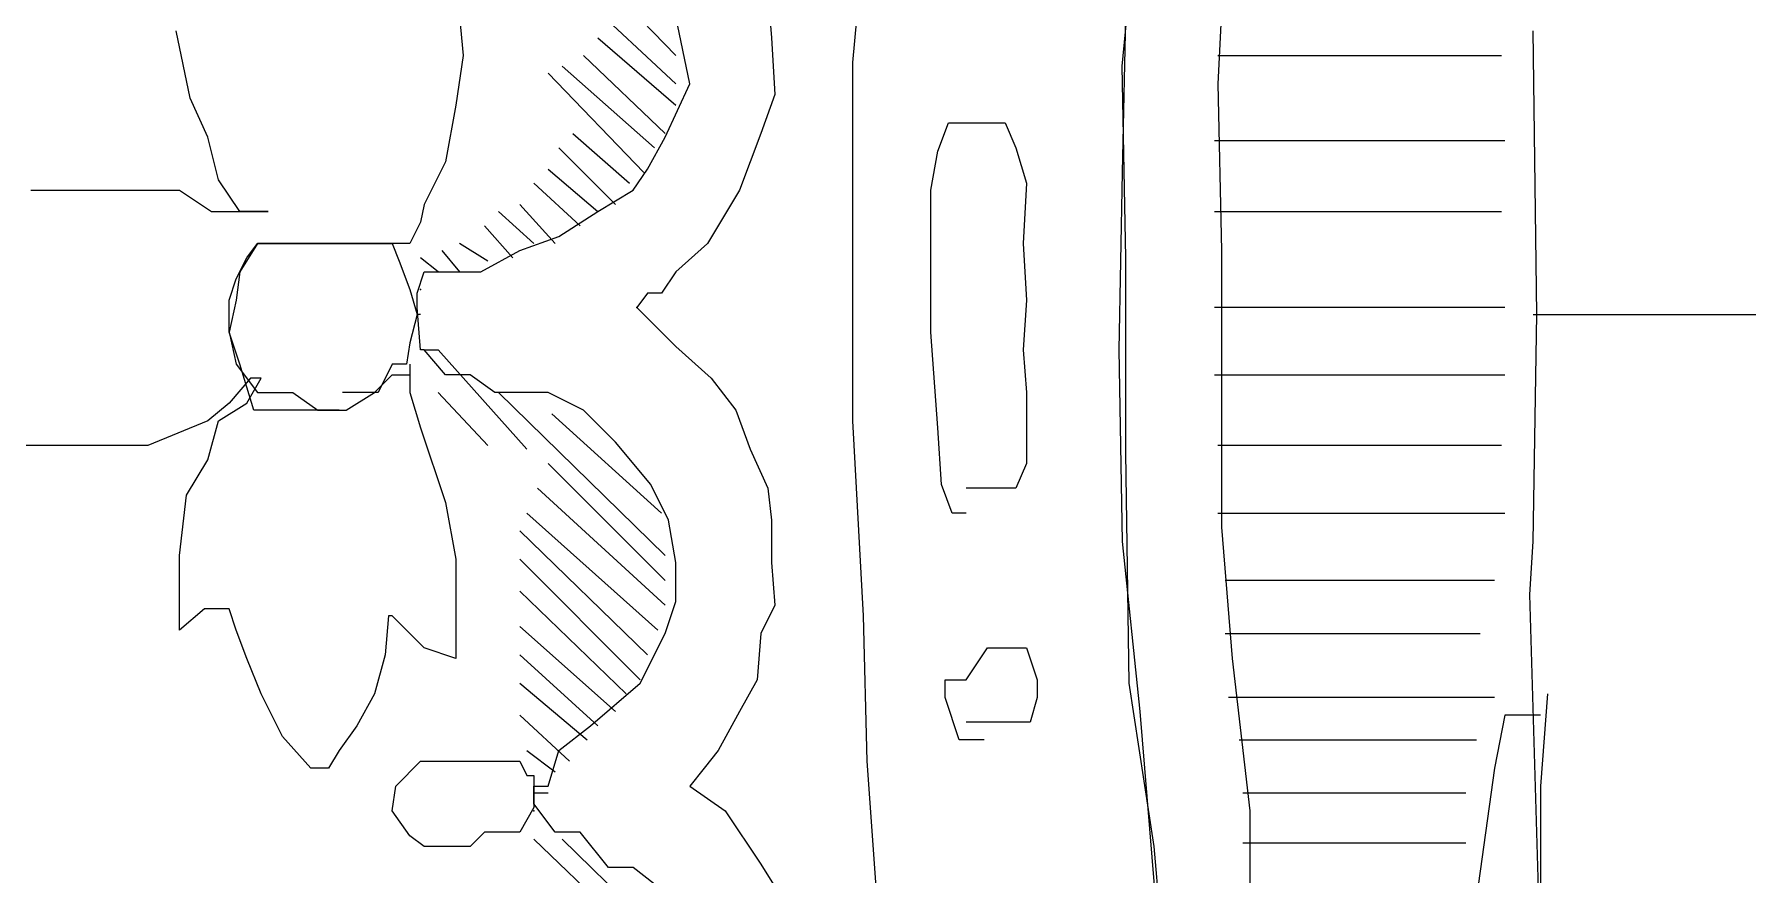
# Model space of a CAD drawing. Extents: x 747954 to 748544, y 4316381 to 4317408.
# Drawn here: x 747980.75 to 747985.585, y 4317240.6 to 4317242.97 of the extents above; entities that cross this region are included whole.
import ezdxf

# ---------------------------------------------------------------- set-up
doc = ezdxf.new("R2010")
doc.units = 0
doc.layers.get('0').update_dxf_attribs({"linetype": 'CONTINUOUS'})

msp = doc.modelspace()

# ---------------------------------------------------------------- linework, layer by layer
at = {"color": 0, "linetype": 'CONTINUOUS'}
for p, q in [((747983.82, 4317242.88), (747983.87, 4317243.41)), ((747983.82, 4317242.88), (747983.87, 4317243.41)), ((747983.06, 4317242.89), (747983.1, 4317243.33)), ((747983.06, 4317242.89), (747983.1, 4317243.33)), ((747982.27, 4317243.21), (747982.56, 4317242.91)), ((747982.27, 4317243.21), (747982.56, 4317242.91)), ((747984.11, 4317243.23), (747984.09, 4317242.83)), ((747984.11, 4317243.23), (747984.09, 4317242.83)), ((747982.56, 4317242.83), (747982.24, 4317243.13)), ((747982.56, 4317242.83), (747982.24, 4317243.13)), ((747982.82, 4317243.08), (747982.83, 4317242.96)), ((747982.82, 4317243.08), (747982.83, 4317242.96)), ((747983.83, 4317243.06), (747983.82, 4317242.58)), ((747983.83, 4317243.06), (747983.82, 4317242.58)), ((747981.95, 4317243.02), (747981.96, 4317242.91)), ((747981.95, 4317243.02), (747981.96, 4317242.91)), ((747982.6, 4317242.83), (747982.56, 4317243.02)), ((747982.6, 4317242.83), (747982.56, 4317243.02)), ((747981.19, 4317242.79), (747981.15, 4317242.98)), ((747981.19, 4317242.79), (747981.15, 4317242.98)), ((747984.99, 4317242.18), (747984.98, 4317242.98)), ((747984.99, 4317242.18), (747984.98, 4317242.98)), ((747982.34, 4317242.96), (747982.56, 4317242.77)), ((747982.34, 4317242.96), (747982.56, 4317242.77)), ((747982.83, 4317242.96), (747982.84, 4317242.8)), ((747982.83, 4317242.96), (747982.84, 4317242.8)), ((747981.96, 4317242.91), (747981.94, 4317242.77)), ((747981.96, 4317242.91), (747981.94, 4317242.77)), ((747982.24, 4317242.88), (747982.5, 4317242.65)), ((747982.24, 4317242.88), (747982.5, 4317242.65)), ((747982.53, 4317242.69), (747982.3, 4317242.91)), ((747982.53, 4317242.69), (747982.3, 4317242.91)), ((747983.06, 4317242.38), (747983.06, 4317242.89)), ((747983.06, 4317242.38), (747983.06, 4317242.89)), ((747983.83, 4317242.34), (747983.82, 4317242.88)), ((747983.83, 4317242.34), (747983.82, 4317242.88)), ((747984.09, 4317242.91), (747984.4, 4317242.91)), ((747984.09, 4317242.91), (747984.4, 4317242.91)), ((747984.4, 4317242.91), (747984.62, 4317242.91)), ((747984.4, 4317242.91), (747984.62, 4317242.91)), ((747984.62, 4317242.91), (747984.89, 4317242.91)), ((747984.62, 4317242.91), (747984.89, 4317242.91)), ((747982.47, 4317242.58), (747982.2, 4317242.86)), ((747982.47, 4317242.58), (747982.2, 4317242.86)), ((747982.53, 4317242.68), (747982.6, 4317242.83)), ((747982.53, 4317242.68), (747982.6, 4317242.83)), ((747984.09, 4317242.83), (747984.1, 4317242.36)), ((747984.09, 4317242.83), (747984.1, 4317242.36)), ((747981.24, 4317242.68), (747981.19, 4317242.79)), ((747981.24, 4317242.68), (747981.19, 4317242.79)), ((747981.94, 4317242.77), (747981.91, 4317242.61)), ((747981.94, 4317242.77), (747981.91, 4317242.61)), ((747982.84, 4317242.8), (747982.8, 4317242.69)), ((747982.84, 4317242.8), (747982.8, 4317242.69)), ((747983.3, 4317242.64), (747983.33, 4317242.72)), ((747983.3, 4317242.64), (747983.33, 4317242.72)), ((747983.33, 4317242.72), (747983.37, 4317242.72)), ((747983.33, 4317242.72), (747983.37, 4317242.72)), ((747983.37, 4317242.72), (747983.43, 4317242.72)), ((747983.37, 4317242.72), (747983.43, 4317242.72)), ((747983.43, 4317242.72), (747983.49, 4317242.72)), ((747983.43, 4317242.72), (747983.49, 4317242.72)), ((747983.49, 4317242.72), (747983.52, 4317242.65)), ((747983.49, 4317242.72), (747983.52, 4317242.65)), ((747981.27, 4317242.56), (747981.24, 4317242.68)), ((747981.27, 4317242.56), (747981.24, 4317242.68)), ((747982.27, 4317242.69), (747982.43, 4317242.55)), ((747982.27, 4317242.69), (747982.43, 4317242.55)), ((747982.48, 4317242.59), (747982.53, 4317242.68)), ((747982.48, 4317242.59), (747982.53, 4317242.68)), ((747982.8, 4317242.69), (747982.74, 4317242.53)), ((747982.8, 4317242.69), (747982.74, 4317242.53)), ((747982.39, 4317242.49), (747982.23, 4317242.65)), ((747982.39, 4317242.49), (747982.23, 4317242.65)), ((747983.28, 4317242.53), (747983.3, 4317242.64)), ((747983.28, 4317242.53), (747983.3, 4317242.64)), ((747983.52, 4317242.65), (747983.55, 4317242.55)), ((747983.52, 4317242.65), (747983.55, 4317242.55)), ((747984.28, 4317242.67), (747984.08, 4317242.67)), ((747984.28, 4317242.67), (747984.08, 4317242.67)), ((747984.61, 4317242.67), (747984.28, 4317242.67)), ((747984.61, 4317242.67), (747984.28, 4317242.67)), ((747984.9, 4317242.67), (747984.61, 4317242.67)), ((747984.9, 4317242.67), (747984.61, 4317242.67)), ((747981.91, 4317242.61), (747981.85, 4317242.49)), ((747981.91, 4317242.61), (747981.85, 4317242.49)), ((747982.2, 4317242.59), (747982.34, 4317242.47)), ((747982.2, 4317242.59), (747982.34, 4317242.47)), ((747982.44, 4317242.53), (747982.48, 4317242.59)), ((747982.44, 4317242.53), (747982.48, 4317242.59)), ((747983.82, 4317242.58), (747983.81, 4317242.08)), ((747983.82, 4317242.58), (747983.81, 4317242.08)), ((747980.74, 4317242.53), (747980.85, 4317242.53)), ((747980.74, 4317242.53), (747980.85, 4317242.53)), ((747980.85, 4317242.53), (747980.95, 4317242.53)), ((747980.85, 4317242.53), (747980.95, 4317242.53)), ((747980.95, 4317242.53), (747981.16, 4317242.53)), ((747980.95, 4317242.53), (747981.16, 4317242.53)), ((747981.16, 4317242.53), (747981.25, 4317242.47)), ((747981.16, 4317242.53), (747981.25, 4317242.47)), ((747981.33, 4317242.47), (747981.27, 4317242.56)), ((747981.33, 4317242.47), (747981.27, 4317242.56)), ((747982.29, 4317242.43), (747982.16, 4317242.55)), ((747982.29, 4317242.43), (747982.16, 4317242.55)), ((747982.34, 4317242.47), (747982.44, 4317242.53)), ((747982.34, 4317242.47), (747982.44, 4317242.53)), ((747982.74, 4317242.53), (747982.65, 4317242.38)), ((747982.74, 4317242.53), (747982.65, 4317242.38)), ((747983.28, 4317242.38), (747983.28, 4317242.53)), ((747983.28, 4317242.38), (747983.28, 4317242.53)), ((747983.55, 4317242.55), (747983.54, 4317242.38)), ((747983.55, 4317242.55), (747983.54, 4317242.38)), ((747981.85, 4317242.49), (747981.84, 4317242.44)), ((747981.85, 4317242.49), (747981.84, 4317242.44)), ((747982.12, 4317242.49), (747982.22, 4317242.38)), ((747982.12, 4317242.49), (747982.22, 4317242.38)), ((747981.25, 4317242.47), (747981.32, 4317242.47)), ((747981.25, 4317242.47), (747981.32, 4317242.47)), ((747981.32, 4317242.47), (747981.38, 4317242.47)), ((747981.32, 4317242.47), (747981.38, 4317242.47)), ((747981.4, 4317242.47), (747981.33, 4317242.47)), ((747981.4, 4317242.47), (747981.33, 4317242.47)), ((747981.38, 4317242.47), (747981.41, 4317242.47)), ((747981.38, 4317242.47), (747981.41, 4317242.47)), ((747981.41, 4317242.47), (747981.4, 4317242.47)), ((747981.41, 4317242.47), (747981.4, 4317242.47)), ((747981.84, 4317242.44), (747981.81, 4317242.38)), ((747981.84, 4317242.44), (747981.81, 4317242.38)), ((747982.02, 4317242.43), (747982.1, 4317242.34)), ((747982.02, 4317242.43), (747982.1, 4317242.34)), ((747982.16, 4317242.38), (747982.06, 4317242.47)), ((747982.16, 4317242.38), (747982.06, 4317242.47)), ((747982.23, 4317242.4), (747982.34, 4317242.47)), ((747982.23, 4317242.4), (747982.34, 4317242.47)), ((747984.08, 4317242.47), (747984.4, 4317242.47)), ((747984.08, 4317242.47), (747984.4, 4317242.47)), ((747984.4, 4317242.47), (747984.67, 4317242.47)), ((747984.4, 4317242.47), (747984.67, 4317242.47)), ((747984.67, 4317242.47), (747984.89, 4317242.47)), ((747984.67, 4317242.47), (747984.89, 4317242.47)), ((747982.12, 4317242.36), (747982.23, 4317242.4)), ((747982.12, 4317242.36), (747982.23, 4317242.4)), ((747981.32, 4317242.28), (747981.35, 4317242.34)), ((747981.32, 4317242.28), (747981.35, 4317242.34)), ((747981.38, 4317242.38), (747981.33, 4317242.3)), ((747981.38, 4317242.38), (747981.33, 4317242.3)), ((747981.35, 4317242.34), (747981.38, 4317242.38)), ((747981.35, 4317242.34), (747981.38, 4317242.38)), ((747981.47, 4317242.38), (747981.38, 4317242.38)), ((747981.38, 4317242.38), (747981.44, 4317242.38)), ((747981.47, 4317242.38), (747981.38, 4317242.38)), ((747981.38, 4317242.38), (747981.44, 4317242.38)), ((747981.44, 4317242.38), (747981.5, 4317242.38)), ((747981.44, 4317242.38), (747981.5, 4317242.38)), ((747981.56, 4317242.38), (747981.47, 4317242.38)), ((747981.56, 4317242.38), (747981.47, 4317242.38)), ((747981.5, 4317242.38), (747981.58, 4317242.38)), ((747981.5, 4317242.38), (747981.58, 4317242.38)), ((747981.64, 4317242.38), (747981.56, 4317242.38)), ((747981.64, 4317242.38), (747981.56, 4317242.38)), ((747981.58, 4317242.38), (747981.66, 4317242.38)), ((747981.58, 4317242.38), (747981.66, 4317242.38)), ((747981.75, 4317242.38), (747981.64, 4317242.38)), ((747981.75, 4317242.38), (747981.64, 4317242.38)), ((747981.66, 4317242.38), (747981.76, 4317242.38)), ((747981.66, 4317242.38), (747981.76, 4317242.38)), ((747981.81, 4317242.38), (747981.75, 4317242.38)), ((747981.81, 4317242.38), (747981.75, 4317242.38)), ((747981.76, 4317242.38), (747981.78, 4317242.33)), ((747981.76, 4317242.38), (747981.78, 4317242.33)), ((747981.89, 4317242.3), (747981.84, 4317242.34)), ((747981.89, 4317242.3), (747981.84, 4317242.34)), ((747981.9, 4317242.36), (747981.95, 4317242.3)), ((747981.9, 4317242.36), (747981.95, 4317242.3)), ((747982.03, 4317242.33), (747981.95, 4317242.38)), ((747982.03, 4317242.33), (747981.95, 4317242.38)), ((747982.01, 4317242.3), (747982.12, 4317242.36)), ((747982.01, 4317242.3), (747982.12, 4317242.36)), ((747982.65, 4317242.38), (747982.56, 4317242.3)), ((747982.65, 4317242.38), (747982.56, 4317242.3)), ((747983.06, 4317241.88), (747983.06, 4317242.38)), ((747983.06, 4317241.88), (747983.06, 4317242.38)), ((747983.28, 4317242.13), (747983.28, 4317242.38)), ((747983.28, 4317242.13), (747983.28, 4317242.38)), ((747983.54, 4317242.38), (747983.55, 4317242.22)), ((747983.54, 4317242.38), (747983.55, 4317242.22)), ((747983.83, 4317241.79), (747983.83, 4317242.34)), ((747983.83, 4317241.79), (747983.83, 4317242.34)), ((747984.1, 4317242.36), (747984.1, 4317241.9)), ((747984.1, 4317242.36), (747984.1, 4317241.9)), ((747981.33, 4317242.3), (747981.32, 4317242.22)), ((747981.33, 4317242.3), (747981.32, 4317242.22)), ((747981.78, 4317242.33), (747981.81, 4317242.25)), ((747981.78, 4317242.33), (747981.81, 4317242.25)), ((747981.83, 4317242.24), (747981.85, 4317242.3)), ((747981.83, 4317242.24), (747981.85, 4317242.3)), ((747981.85, 4317242.3), (747981.89, 4317242.3)), ((747981.85, 4317242.3), (747981.89, 4317242.3)), ((747981.89, 4317242.3), (747982.01, 4317242.3)), ((747981.89, 4317242.3), (747982.01, 4317242.3)), ((747982.56, 4317242.3), (747982.52, 4317242.24)), ((747982.56, 4317242.3), (747982.52, 4317242.24)), ((747981.3, 4317242.22), (747981.32, 4317242.28)), ((747981.3, 4317242.22), (747981.32, 4317242.28)), ((747981.81, 4317242.25), (747981.83, 4317242.18)), ((747981.81, 4317242.25), (747981.83, 4317242.18)), ((747981.83, 4317242.2), (747981.83, 4317242.24)), ((747981.83, 4317242.2), (747981.83, 4317242.24)), ((747982.48, 4317242.24), (747982.45, 4317242.2)), ((747982.48, 4317242.24), (747982.45, 4317242.2)), ((747982.52, 4317242.24), (747982.48, 4317242.24)), ((747982.52, 4317242.24), (747982.48, 4317242.24)), ((747981.32, 4317242.22), (747981.3, 4317242.13)), ((747981.3, 4317242.13), (747981.3, 4317242.22)), ((747981.32, 4317242.22), (747981.3, 4317242.13)), ((747981.3, 4317242.13), (747981.3, 4317242.22)), ((747981.84, 4317242.08), (747981.83, 4317242.2)), ((747981.84, 4317242.08), (747981.83, 4317242.2)), ((747982.45, 4317242.2), (747982.56, 4317242.09)), ((747982.45, 4317242.2), (747982.56, 4317242.09)), ((747983.55, 4317242.22), (747983.54, 4317242.08)), ((747983.55, 4317242.22), (747983.54, 4317242.08)), ((747984.28, 4317242.2), (747984.08, 4317242.2)), ((747984.28, 4317242.2), (747984.08, 4317242.2)), ((747984.61, 4317242.2), (747984.28, 4317242.2)), ((747984.61, 4317242.2), (747984.28, 4317242.2)), ((747984.9, 4317242.2), (747984.61, 4317242.2)), ((747984.9, 4317242.2), (747984.61, 4317242.2)), ((747981.83, 4317242.18), (747981.81, 4317242.1)), ((747981.83, 4317242.18), (747981.81, 4317242.1)), ((747981.84, 4317242.18), (747981.83, 4317242.18)), ((747981.84, 4317242.18), (747981.83, 4317242.18)), ((747984.98, 4317241.54), (747984.99, 4317242.18)), ((747984.98, 4317242.18), (747985.45, 4317242.18)), ((747984.98, 4317241.54), (747984.99, 4317242.18)), ((747984.98, 4317242.18), (747985.45, 4317242.18)), ((747985.45, 4317242.18), (747986.36, 4317242.18)), ((747985.45, 4317242.18), (747986.36, 4317242.18)), ((747981.3, 4317242.13), (747981.32, 4317242.04)), ((747981.33, 4317242.04), (747981.3, 4317242.13)), ((747981.3, 4317242.13), (747981.32, 4317242.04)), ((747981.33, 4317242.04), (747981.3, 4317242.13)), ((747981.81, 4317242.1), (747981.8, 4317242.04)), ((747981.81, 4317242.1), (747981.8, 4317242.04)), ((747983.3, 4317241.86), (747983.28, 4317242.13)), ((747983.3, 4317241.86), (747983.28, 4317242.13)), ((747981.85, 4317242.08), (747981.84, 4317242.08)), ((747981.85, 4317242.08), (747981.84, 4317242.08)), ((747981.91, 4317242.01), (747981.85, 4317242.08)), ((747981.85, 4317242.08), (747981.89, 4317242.08)), ((747981.91, 4317242.01), (747981.85, 4317242.08)), ((747981.85, 4317242.08), (747981.89, 4317242.08)), ((747981.89, 4317242.08), (747982.14, 4317241.8)), ((747981.89, 4317242.08), (747982.14, 4317241.8)), ((747982.56, 4317242.09), (747982.66, 4317242)), ((747982.56, 4317242.09), (747982.66, 4317242)), ((747983.54, 4317242.08), (747983.55, 4317241.96)), ((747983.54, 4317242.08), (747983.55, 4317241.96)), ((747983.81, 4317242.08), (747983.82, 4317241.54)), ((747983.81, 4317242.08), (747983.82, 4317241.54)), ((747981.36, 4317242), (747981.3, 4317241.93)), ((747981.36, 4317242), (747981.3, 4317241.93)), ((747981.32, 4317242.04), (747981.38, 4317241.96)), ((747981.32, 4317242.04), (747981.38, 4317241.96)), ((747981.37, 4317241.91), (747981.33, 4317242.04)), ((747981.37, 4317241.91), (747981.33, 4317242.04)), ((747981.35, 4317241.93), (747981.39, 4317242)), ((747981.35, 4317241.93), (747981.39, 4317242)), ((747981.39, 4317242), (747981.36, 4317242)), ((747981.39, 4317242), (747981.36, 4317242)), ((747981.71, 4317241.96), (747981.76, 4317242.01)), ((747981.71, 4317241.96), (747981.76, 4317242.01)), ((747981.76, 4317242.04), (747981.72, 4317241.96)), ((747981.76, 4317242.04), (747981.72, 4317241.96)), ((747981.8, 4317242.04), (747981.76, 4317242.04)), ((747981.8, 4317242.04), (747981.76, 4317242.04)), ((747981.76, 4317242.01), (747981.81, 4317242.01)), ((747981.76, 4317242.01), (747981.81, 4317242.01)), ((747981.81, 4317242.04), (747981.81, 4317241.96)), ((747981.81, 4317242.04), (747981.81, 4317241.96)), ((747981.98, 4317242.01), (747981.91, 4317242.01)), ((747981.98, 4317242.01), (747981.91, 4317242.01)), ((747982.05, 4317241.96), (747981.98, 4317242.01)), ((747982.05, 4317241.96), (747981.98, 4317242.01)), ((747982.66, 4317242), (747982.73, 4317241.91)), ((747982.66, 4317242), (747982.73, 4317241.91)), ((747984.08, 4317242.01), (747984.41, 4317242.01)), ((747984.08, 4317242.01), (747984.41, 4317242.01)), ((747984.41, 4317242.01), (747984.67, 4317242.01)), ((747984.41, 4317242.01), (747984.67, 4317242.01)), ((747984.67, 4317242.01), (747984.82, 4317242.01)), ((747984.67, 4317242.01), (747984.82, 4317242.01)), ((747984.82, 4317242.01), (747984.9, 4317242.01)), ((747984.82, 4317242.01), (747984.9, 4317242.01)), ((747981.38, 4317241.96), (747981.48, 4317241.96)), ((747981.38, 4317241.96), (747981.48, 4317241.96)), ((747981.48, 4317241.96), (747981.55, 4317241.91)), ((747981.48, 4317241.96), (747981.55, 4317241.91)), ((747981.67, 4317241.96), (747981.62, 4317241.96)), ((747981.67, 4317241.96), (747981.62, 4317241.96)), ((747981.63, 4317241.91), (747981.71, 4317241.96)), ((747981.63, 4317241.91), (747981.71, 4317241.96)), ((747981.72, 4317241.96), (747981.67, 4317241.96)), ((747981.72, 4317241.96), (747981.67, 4317241.96)), ((747981.81, 4317241.96), (747981.84, 4317241.86)), ((747981.81, 4317241.96), (747981.84, 4317241.86)), ((747982.03, 4317241.81), (747981.89, 4317241.96)), ((747982.03, 4317241.81), (747981.89, 4317241.96)), ((747982.2, 4317241.96), (747982.05, 4317241.96)), ((747982.2, 4317241.96), (747982.05, 4317241.96)), ((747982.53, 4317241.5), (747982.06, 4317241.96)), ((747982.53, 4317241.5), (747982.06, 4317241.96)), ((747982.3, 4317241.91), (747982.2, 4317241.96)), ((747982.3, 4317241.91), (747982.2, 4317241.96)), ((747983.55, 4317241.96), (747983.55, 4317241.86)), ((747983.55, 4317241.96), (747983.55, 4317241.86)), ((747981.3, 4317241.93), (747981.24, 4317241.88)), ((747981.3, 4317241.93), (747981.24, 4317241.88)), ((747981.27, 4317241.88), (747981.35, 4317241.93)), ((747981.27, 4317241.88), (747981.35, 4317241.93)), ((747981.42, 4317241.91), (747981.37, 4317241.91)), ((747981.42, 4317241.91), (747981.37, 4317241.91)), ((747981.47, 4317241.91), (747981.42, 4317241.91)), ((747981.47, 4317241.91), (747981.42, 4317241.91)), ((747981.53, 4317241.91), (747981.47, 4317241.91)), ((747981.53, 4317241.91), (747981.47, 4317241.91)), ((747981.61, 4317241.91), (747981.53, 4317241.91)), ((747981.61, 4317241.91), (747981.53, 4317241.91)), ((747981.55, 4317241.91), (747981.63, 4317241.91)), ((747981.55, 4317241.91), (747981.63, 4317241.91)), ((747982.21, 4317241.9), (747982.52, 4317241.62)), ((747982.21, 4317241.9), (747982.52, 4317241.62)), ((747982.39, 4317241.82), (747982.3, 4317241.91)), ((747982.39, 4317241.82), (747982.3, 4317241.91)), ((747982.73, 4317241.91), (747982.77, 4317241.8)), ((747982.73, 4317241.91), (747982.77, 4317241.8)), ((747984.1, 4317241.9), (747984.1, 4317241.58)), ((747984.1, 4317241.9), (747984.1, 4317241.58)), ((747981.24, 4317241.88), (747981.07, 4317241.81)), ((747981.24, 4317241.88), (747981.07, 4317241.81)), ((747981.24, 4317241.77), (747981.27, 4317241.88)), ((747981.24, 4317241.77), (747981.27, 4317241.88)), ((747981.84, 4317241.86), (747981.91, 4317241.65)), ((747981.84, 4317241.86), (747981.91, 4317241.65)), ((747983.09, 4317241.33), (747983.06, 4317241.88)), ((747983.09, 4317241.33), (747983.06, 4317241.88)), ((747983.31, 4317241.7), (747983.3, 4317241.86)), ((747983.31, 4317241.7), (747983.3, 4317241.86)), ((747983.55, 4317241.86), (747983.55, 4317241.76)), ((747983.55, 4317241.86), (747983.55, 4317241.76)), ((747980.82, 4317241.81), (747980.71, 4317241.81)), ((747980.82, 4317241.81), (747980.71, 4317241.81)), ((747980.93, 4317241.81), (747980.82, 4317241.81)), ((747980.93, 4317241.81), (747980.82, 4317241.81)), ((747981.07, 4317241.81), (747980.93, 4317241.81)), ((747981.07, 4317241.81), (747980.93, 4317241.81)), ((747982.49, 4317241.7), (747982.39, 4317241.82)), ((747982.49, 4317241.7), (747982.39, 4317241.82)), ((747984.3, 4317241.81), (747984.09, 4317241.81)), ((747984.3, 4317241.81), (747984.09, 4317241.81)), ((747984.58, 4317241.81), (747984.3, 4317241.81)), ((747984.58, 4317241.81), (747984.3, 4317241.81)), ((747984.89, 4317241.81), (747984.58, 4317241.81)), ((747984.89, 4317241.81), (747984.58, 4317241.81)), ((747981.18, 4317241.67), (747981.24, 4317241.77)), ((747981.18, 4317241.67), (747981.24, 4317241.77)), ((747982.2, 4317241.76), (747982.53, 4317241.43)), ((747982.2, 4317241.76), (747982.53, 4317241.43)), ((747982.77, 4317241.8), (747982.82, 4317241.69)), ((747982.77, 4317241.8), (747982.82, 4317241.69)), ((747983.55, 4317241.76), (747983.52, 4317241.69)), ((747983.55, 4317241.76), (747983.52, 4317241.69)), ((747983.84, 4317241.14), (747983.83, 4317241.79)), ((747983.84, 4317241.14), (747983.83, 4317241.79)), ((747981.16, 4317241.5), (747981.18, 4317241.67)), ((747981.16, 4317241.5), (747981.18, 4317241.67)), ((747982.53, 4317241.36), (747982.17, 4317241.69)), ((747982.53, 4317241.36), (747982.17, 4317241.69)), ((747982.54, 4317241.6), (747982.49, 4317241.7)), ((747982.54, 4317241.6), (747982.49, 4317241.7)), ((747982.82, 4317241.69), (747982.83, 4317241.6)), ((747982.82, 4317241.69), (747982.83, 4317241.6)), ((747983.34, 4317241.62), (747983.31, 4317241.7)), ((747983.34, 4317241.62), (747983.31, 4317241.7)), ((747983.41, 4317241.69), (747983.38, 4317241.69)), ((747983.41, 4317241.69), (747983.38, 4317241.69)), ((747983.47, 4317241.69), (747983.41, 4317241.69)), ((747983.47, 4317241.69), (747983.41, 4317241.69)), ((747983.52, 4317241.69), (747983.47, 4317241.69)), ((747983.52, 4317241.69), (747983.47, 4317241.69)), ((747981.91, 4317241.65), (747981.94, 4317241.49)), ((747981.91, 4317241.65), (747981.94, 4317241.49)), ((747982.14, 4317241.62), (747982.51, 4317241.29)), ((747982.14, 4317241.62), (747982.51, 4317241.29)), ((747983.38, 4317241.62), (747983.34, 4317241.62)), ((747983.38, 4317241.62), (747983.34, 4317241.62)), ((747984.09, 4317241.62), (747984.43, 4317241.62)), ((747984.09, 4317241.62), (747984.43, 4317241.62)), ((747984.43, 4317241.62), (747984.68, 4317241.62)), ((747984.43, 4317241.62), (747984.68, 4317241.62)), ((747984.68, 4317241.62), (747984.9, 4317241.62)), ((747984.68, 4317241.62), (747984.9, 4317241.62)), ((747982.48, 4317241.22), (747982.12, 4317241.57)), ((747982.48, 4317241.22), (747982.12, 4317241.57)), ((747982.56, 4317241.48), (747982.54, 4317241.6)), ((747982.56, 4317241.48), (747982.54, 4317241.6)), ((747982.83, 4317241.6), (747982.83, 4317241.48)), ((747982.83, 4317241.6), (747982.83, 4317241.48)), ((747984.1, 4317241.58), (747984.13, 4317241.21)), ((747984.1, 4317241.58), (747984.13, 4317241.21)), ((747983.82, 4317241.54), (747983.87, 4317241.06)), ((747983.82, 4317241.54), (747983.87, 4317241.06)), ((747984.97, 4317241.39), (747984.98, 4317241.54)), ((747984.97, 4317241.39), (747984.98, 4317241.54)), ((747981.16, 4317241.4), (747981.16, 4317241.5)), ((747981.16, 4317241.4), (747981.16, 4317241.5)), ((747981.94, 4317241.49), (747981.94, 4317241.39)), ((747981.94, 4317241.49), (747981.94, 4317241.39)), ((747982.12, 4317241.49), (747982.46, 4317241.15)), ((747982.12, 4317241.49), (747982.46, 4317241.15)), ((747982.56, 4317241.37), (747982.56, 4317241.48)), ((747982.56, 4317241.37), (747982.56, 4317241.48)), ((747982.83, 4317241.48), (747982.84, 4317241.36)), ((747982.83, 4317241.48), (747982.84, 4317241.36)), ((747984.33, 4317241.43), (747984.11, 4317241.43)), ((747984.33, 4317241.43), (747984.11, 4317241.43)), ((747984.59, 4317241.43), (747984.33, 4317241.43)), ((747984.59, 4317241.43), (747984.33, 4317241.43)), ((747984.87, 4317241.43), (747984.59, 4317241.43)), ((747984.87, 4317241.43), (747984.59, 4317241.43)), ((747981.16, 4317241.29), (747981.16, 4317241.4)), ((747981.16, 4317241.29), (747981.16, 4317241.4)), ((747981.94, 4317241.39), (747981.94, 4317241.3)), ((747981.94, 4317241.39), (747981.94, 4317241.3)), ((747982.42, 4317241.11), (747982.12, 4317241.4)), ((747982.42, 4317241.11), (747982.12, 4317241.4)), ((747982.53, 4317241.28), (747982.56, 4317241.37)), ((747982.53, 4317241.28), (747982.56, 4317241.37)), ((747985, 4317240.39), (747984.97, 4317241.39)), ((747985, 4317240.39), (747984.97, 4317241.39)), ((747981.23, 4317241.35), (747981.16, 4317241.29)), ((747981.23, 4317241.35), (747981.16, 4317241.29)), ((747981.3, 4317241.35), (747981.23, 4317241.35)), ((747981.3, 4317241.35), (747981.23, 4317241.35)), ((747981.32, 4317241.29), (747981.3, 4317241.35)), ((747981.32, 4317241.29), (747981.3, 4317241.35)), ((747981.75, 4317241.33), (747981.74, 4317241.22)), ((747981.75, 4317241.33), (747981.74, 4317241.22)), ((747981.76, 4317241.33), (747981.75, 4317241.33)), ((747981.76, 4317241.33), (747981.75, 4317241.33)), ((747981.85, 4317241.24), (747981.76, 4317241.33)), ((747981.85, 4317241.24), (747981.76, 4317241.33)), ((747982.84, 4317241.36), (747982.8, 4317241.28)), ((747982.84, 4317241.36), (747982.8, 4317241.28)), ((747983.1, 4317240.92), (747983.09, 4317241.33)), ((747983.1, 4317240.92), (747983.09, 4317241.33)), ((747981.35, 4317241.21), (747981.32, 4317241.29)), ((747981.35, 4317241.21), (747981.32, 4317241.29)), ((747981.94, 4317241.3), (747981.94, 4317241.24)), ((747981.94, 4317241.3), (747981.94, 4317241.24)), ((747982.12, 4317241.3), (747982.39, 4317241.06)), ((747982.12, 4317241.3), (747982.39, 4317241.06)), ((747982.46, 4317241.14), (747982.53, 4317241.28)), ((747982.46, 4317241.14), (747982.53, 4317241.28)), ((747982.8, 4317241.28), (747982.79, 4317241.15)), ((747982.8, 4317241.28), (747982.79, 4317241.15)), ((747984.11, 4317241.28), (747984.46, 4317241.28)), ((747984.11, 4317241.28), (747984.46, 4317241.28)), ((747984.46, 4317241.28), (747984.69, 4317241.28)), ((747984.46, 4317241.28), (747984.69, 4317241.28)), ((747984.69, 4317241.28), (747984.83, 4317241.28)), ((747984.69, 4317241.28), (747984.83, 4317241.28)), ((747981.94, 4317241.21), (747981.85, 4317241.24)), ((747981.94, 4317241.21), (747981.85, 4317241.24)), ((747981.94, 4317241.24), (747981.94, 4317241.21)), ((747981.94, 4317241.24), (747981.94, 4317241.21)), ((747983.38, 4317241.15), (747983.44, 4317241.24)), ((747983.38, 4317241.15), (747983.44, 4317241.24)), ((747983.44, 4317241.24), (747983.51, 4317241.24)), ((747983.44, 4317241.24), (747983.51, 4317241.24)), ((747983.51, 4317241.24), (747983.55, 4317241.24)), ((747983.51, 4317241.24), (747983.55, 4317241.24)), ((747983.55, 4317241.24), (747983.58, 4317241.15)), ((747983.55, 4317241.24), (747983.58, 4317241.15)), ((747981.39, 4317241.11), (747981.35, 4317241.21)), ((747981.39, 4317241.11), (747981.35, 4317241.21)), ((747981.74, 4317241.22), (747981.71, 4317241.11)), ((747981.74, 4317241.22), (747981.71, 4317241.11)), ((747982.34, 4317241.02), (747982.12, 4317241.22)), ((747982.34, 4317241.02), (747982.12, 4317241.22)), ((747984.13, 4317241.21), (747984.18, 4317240.78)), ((747984.13, 4317241.21), (747984.18, 4317240.78)), ((747982.12, 4317241.14), (747982.31, 4317240.98)), ((747982.12, 4317241.14), (747982.31, 4317240.98)), ((747982.32, 4317241.02), (747982.46, 4317241.14)), ((747982.32, 4317241.02), (747982.46, 4317241.14)), ((747982.79, 4317241.15), (747982.74, 4317241.06)), ((747982.79, 4317241.15), (747982.74, 4317241.06)), ((747983.32, 4317241.1), (747983.32, 4317241.15)), ((747983.32, 4317241.15), (747983.35, 4317241.15)), ((747983.32, 4317241.1), (747983.32, 4317241.15)), ((747983.32, 4317241.15), (747983.35, 4317241.15)), ((747983.35, 4317241.15), (747983.38, 4317241.15)), ((747983.35, 4317241.15), (747983.38, 4317241.15)), ((747983.58, 4317241.15), (747983.58, 4317241.1)), ((747983.58, 4317241.15), (747983.58, 4317241.1)), ((747983.91, 4317240.68), (747983.84, 4317241.14)), ((747983.91, 4317240.68), (747983.84, 4317241.14)), ((747981.45, 4317240.99), (747981.39, 4317241.11)), ((747981.45, 4317240.99), (747981.39, 4317241.11)), ((747981.71, 4317241.11), (747981.66, 4317241.02)), ((747981.71, 4317241.11), (747981.66, 4317241.02)), ((747983.36, 4317240.98), (747983.32, 4317241.1)), ((747983.36, 4317240.98), (747983.32, 4317241.1)), ((747983.58, 4317241.1), (747983.56, 4317241.03)), ((747983.58, 4317241.1), (747983.56, 4317241.03)), ((747984.33, 4317241.1), (747984.12, 4317241.1)), ((747984.33, 4317241.1), (747984.12, 4317241.1)), ((747984.53, 4317241.1), (747984.33, 4317241.1)), ((747984.53, 4317241.1), (747984.33, 4317241.1)), ((747984.87, 4317241.1), (747984.53, 4317241.1)), ((747984.87, 4317241.1), (747984.53, 4317241.1)), ((747985.02, 4317241.11), (747985, 4317240.85)), ((747985.02, 4317241.11), (747985, 4317240.85)), ((747982.26, 4317240.92), (747982.12, 4317241.05)), ((747982.26, 4317240.92), (747982.12, 4317241.05)), ((747982.74, 4317241.06), (747982.68, 4317240.95)), ((747982.74, 4317241.06), (747982.68, 4317240.95)), ((747983.46, 4317241.03), (747983.38, 4317241.03)), ((747983.46, 4317241.03), (747983.38, 4317241.03)), ((747983.5, 4317241.03), (747983.46, 4317241.03)), ((747983.5, 4317241.03), (747983.46, 4317241.03)), ((747983.55, 4317241.03), (747983.5, 4317241.03)), ((747983.55, 4317241.03), (747983.5, 4317241.03)), ((747983.56, 4317241.03), (747983.55, 4317241.03)), ((747983.56, 4317241.03), (747983.55, 4317241.03)), ((747983.87, 4317241.06), (747983.91, 4317240.57)), ((747983.87, 4317241.06), (747983.91, 4317240.57)), ((747984.9, 4317241.05), (747984.87, 4317240.9)), ((747984.9, 4317241.05), (747984.87, 4317240.9)), ((747984.94, 4317241.05), (747984.9, 4317241.05)), ((747984.94, 4317241.05), (747984.9, 4317241.05)), ((747985, 4317241.05), (747984.94, 4317241.05)), ((747985, 4317241.05), (747984.94, 4317241.05)), ((747981.53, 4317240.9), (747981.45, 4317240.99)), ((747981.53, 4317240.9), (747981.45, 4317240.99)), ((747981.66, 4317241.02), (747981.61, 4317240.95)), ((747981.66, 4317241.02), (747981.61, 4317240.95)), ((747982.23, 4317240.95), (747982.32, 4317241.02)), ((747982.23, 4317240.95), (747982.32, 4317241.02)), ((747983.43, 4317240.98), (747983.36, 4317240.98)), ((747983.43, 4317240.98), (747983.36, 4317240.98)), ((747984.15, 4317240.98), (747984.45, 4317240.98)), ((747984.15, 4317240.98), (747984.45, 4317240.98)), ((747984.45, 4317240.98), (747984.62, 4317240.98)), ((747984.45, 4317240.98), (747984.62, 4317240.98)), ((747984.62, 4317240.98), (747984.82, 4317240.98)), ((747984.62, 4317240.98), (747984.82, 4317240.98)), ((747981.61, 4317240.95), (747981.58, 4317240.9)), ((747981.61, 4317240.95), (747981.58, 4317240.9)), ((747982.14, 4317240.95), (747982.22, 4317240.89)), ((747982.14, 4317240.95), (747982.22, 4317240.89)), ((747982.2, 4317240.85), (747982.23, 4317240.95)), ((747982.2, 4317240.85), (747982.23, 4317240.95)), ((747982.68, 4317240.95), (747982.64, 4317240.9)), ((747982.68, 4317240.95), (747982.64, 4317240.9)), ((747981.58, 4317240.9), (747981.53, 4317240.9)), ((747981.58, 4317240.9), (747981.53, 4317240.9)), ((747981.77, 4317240.85), (747981.84, 4317240.92)), ((747981.77, 4317240.85), (747981.84, 4317240.92)), ((747981.84, 4317240.92), (747981.93, 4317240.92)), ((747981.84, 4317240.92), (747981.93, 4317240.92)), ((747981.93, 4317240.92), (747981.98, 4317240.92)), ((747981.93, 4317240.92), (747981.98, 4317240.92)), ((747981.98, 4317240.92), (747982.05, 4317240.92)), ((747981.98, 4317240.92), (747982.05, 4317240.92)), ((747982.05, 4317240.92), (747982.12, 4317240.92)), ((747982.05, 4317240.92), (747982.12, 4317240.92)), ((747982.12, 4317240.92), (747982.14, 4317240.88)), ((747982.12, 4317240.92), (747982.14, 4317240.88)), ((747982.64, 4317240.9), (747982.6, 4317240.85)), ((747982.64, 4317240.9), (747982.6, 4317240.85)), ((747983.13, 4317240.5), (747983.1, 4317240.92)), ((747983.13, 4317240.5), (747983.1, 4317240.92)), ((747984.87, 4317240.9), (747984.83, 4317240.61)), ((747984.87, 4317240.9), (747984.83, 4317240.61)), ((747981.76, 4317240.78), (747981.77, 4317240.85)), ((747981.76, 4317240.78), (747981.77, 4317240.85)), ((747982.14, 4317240.88), (747982.16, 4317240.88)), ((747982.14, 4317240.88), (747982.16, 4317240.88)), ((747982.16, 4317240.88), (747982.16, 4317240.79)), ((747982.16, 4317240.88), (747982.16, 4317240.79)), ((747982.16, 4317240.8), (747982.16, 4317240.85)), ((747982.16, 4317240.85), (747982.2, 4317240.85)), ((747982.16, 4317240.8), (747982.16, 4317240.85)), ((747982.16, 4317240.85), (747982.2, 4317240.85)), ((747982.6, 4317240.85), (747982.7, 4317240.78)), ((747982.6, 4317240.85), (747982.7, 4317240.78)), ((747985, 4317240.85), (747985, 4317240.44)), ((747985, 4317240.85), (747985, 4317240.44)), ((747982.16, 4317240.79), (747982.12, 4317240.72)), ((747982.16, 4317240.79), (747982.12, 4317240.72)), ((747982.2, 4317240.83), (747982.16, 4317240.83)), ((747982.2, 4317240.83), (747982.16, 4317240.83)), ((747982.22, 4317240.72), (747982.16, 4317240.8)), ((747982.22, 4317240.72), (747982.16, 4317240.8)), ((747984.51, 4317240.83), (747984.16, 4317240.83)), ((747984.51, 4317240.83), (747984.16, 4317240.83)), ((747984.79, 4317240.83), (747984.51, 4317240.83)), ((747984.79, 4317240.83), (747984.51, 4317240.83)), ((747981.81, 4317240.71), (747981.76, 4317240.78)), ((747981.81, 4317240.71), (747981.76, 4317240.78)), ((747982.7, 4317240.78), (747982.8, 4317240.63)), ((747982.7, 4317240.78), (747982.8, 4317240.63)), ((747984.18, 4317240.78), (747984.18, 4317240.44)), ((747984.18, 4317240.78), (747984.18, 4317240.44)), ((747981.85, 4317240.68), (747981.81, 4317240.71)), ((747981.85, 4317240.68), (747981.81, 4317240.71)), ((747982.02, 4317240.72), (747981.98, 4317240.68)), ((747982.02, 4317240.72), (747981.98, 4317240.68)), ((747982.09, 4317240.72), (747982.02, 4317240.72)), ((747982.09, 4317240.72), (747982.02, 4317240.72)), ((747982.12, 4317240.72), (747982.09, 4317240.72)), ((747982.12, 4317240.72), (747982.09, 4317240.72)), ((747982.65, 4317240.23), (747982.16, 4317240.7)), ((747982.65, 4317240.23), (747982.16, 4317240.7)), ((747982.29, 4317240.72), (747982.22, 4317240.72)), ((747982.29, 4317240.72), (747982.22, 4317240.72)), ((747982.24, 4317240.7), (747982.66, 4317240.29)), ((747982.24, 4317240.7), (747982.66, 4317240.29)), ((747982.37, 4317240.62), (747982.29, 4317240.72)), ((747982.37, 4317240.62), (747982.29, 4317240.72)), ((747984.16, 4317240.69), (747984.47, 4317240.69)), ((747984.16, 4317240.69), (747984.47, 4317240.69)), ((747984.47, 4317240.69), (747984.79, 4317240.69)), ((747984.47, 4317240.69), (747984.79, 4317240.69)), ((747981.91, 4317240.68), (747981.85, 4317240.68)), ((747981.91, 4317240.68), (747981.85, 4317240.68)), ((747981.94, 4317240.68), (747981.91, 4317240.68)), ((747981.94, 4317240.68), (747981.91, 4317240.68)), ((747981.98, 4317240.68), (747981.94, 4317240.68)), ((747981.98, 4317240.68), (747981.94, 4317240.68)), ((747983.96, 4317240.11), (747983.91, 4317240.68)), ((747983.96, 4317240.11), (747983.91, 4317240.68)), ((747982.44, 4317240.62), (747982.37, 4317240.62)), ((747982.44, 4317240.62), (747982.37, 4317240.62)), ((747982.53, 4317240.55), (747982.44, 4317240.62)), ((747982.53, 4317240.55), (747982.44, 4317240.62)), ((747982.8, 4317240.63), (747982.85, 4317240.55)), ((747982.8, 4317240.63), (747982.85, 4317240.55)), ((747984.83, 4317240.61), (747984.78, 4317240.25)), ((747984.83, 4317240.61), (747984.78, 4317240.25))]:
    msp.add_line(p, q, dxfattribs=at)
for p in [(747981.84, 4317242.25), (747981.84, 4317242.25), (747982.45, 4317242.2), (747982.45, 4317242.2), (747982.16, 4317240.78), (747982.16, 4317240.78)]:
    msp.add_point(p, dxfattribs=at)

# ---------------------------------------------------------------- meshes
mesh = msp.add_polyface(dxfattribs=at)
corners = [(747954.5, 4316381), (747954.5, 4316381), (747954.5, 4316571.9618), (748262.5, 4316381), (747954.5, 4316746.4935), (748544, 4316381), (747954.5, 4317407.5), (748544, 4317042.0065), (748544, 4317407.5)]
mesh.append_faces([[corners[k] for k in face] for face in [(0, 1, 3, 2), (2, 3, 5, 4), (4, 5, 7, 6), (6, 7, 8, 8)]], dxfattribs={"vtx0": -1, "vtx2": -1, "color": 0})
mesh = msp.add_polyface(dxfattribs=at)
corners = [(747964.5, 4317221), (747964.5, 4317221), (747964.5, 4317395.2713), (748245.58, 4317221), (747964.5, 4317401.5), (748245.58, 4317227.2287), (748245.58, 4317401.5)]
mesh.append_faces([[corners[k] for k in face] for face in [(0, 1, 3, 2), (2, 3, 5, 4), (4, 5, 6, 6)]], dxfattribs={"vtx0": -1, "vtx2": -1, "color": 0})

doc.saveas('drawing.dxf')
